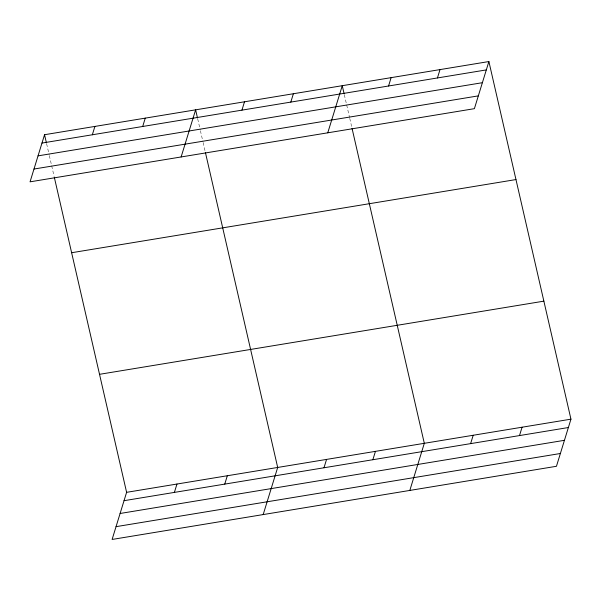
<?xml version="1.0" encoding="UTF-8"?>
<svg xmlns="http://www.w3.org/2000/svg" width="601" height="601" viewBox="0 0 601 601"><rect width="100%" height="100%" fill="white"/><g stroke="black" fill="none" stroke-linecap="round" stroke-linejoin="round"><path stroke-width="0.45" stroke-dasharray="3 2.25" d="M344.335 94.77L349.549 117.465M349.752 118.374L351.84 127.45M197.706 118.915L200.208 129.808M200.411 130.718L202.913 141.611M203.123 142.52L205.204 151.595M46.63 143.789L49.132 154.682M49.335 155.591L54.128 176.469"/><path stroke-width="0.9" d="M44.549 134.714L30.05 181.833L474.392 108.668L488.891 61.55L44.549 134.714L46.42 142.88M92.336 134.782L94.905 126.42M142.692 126.488L145.262 118.127M181.126 156.959L195.625 109.84L197.496 118.006M241.933 110.148L244.502 101.787M54.338 177.378L126.608 492.332L112.109 539.45L556.451 466.286L570.95 419.167L488.891 61.55M290.809 102.102L293.378 93.741M174.395 492.399L176.964 484.038M327.763 132.813L342.254 85.695L344.133 93.861M224.751 484.105L227.321 475.752M388.562 86.003L391.131 77.642M263.185 514.576L277.685 467.458L205.414 152.504M437.438 77.957L440.015 69.596M323.992 467.766L326.561 459.412M372.868 459.72L375.437 451.359M409.822 490.431L424.314 443.313L352.043 128.359M470.621 443.621L473.197 435.267M519.504 435.575L522.074 427.213M41.972 143.068L486.314 69.904M38.036 155.862L482.385 82.698M33.987 169.039L478.328 95.875M71.624 252.728L515.966 179.564M99.526 374.318L543.867 301.154M126.608 492.332L570.95 419.167M124.039 500.693L568.381 427.529M120.102 513.479L564.444 440.315M116.046 526.664L560.387 453.5"/></g></svg>
